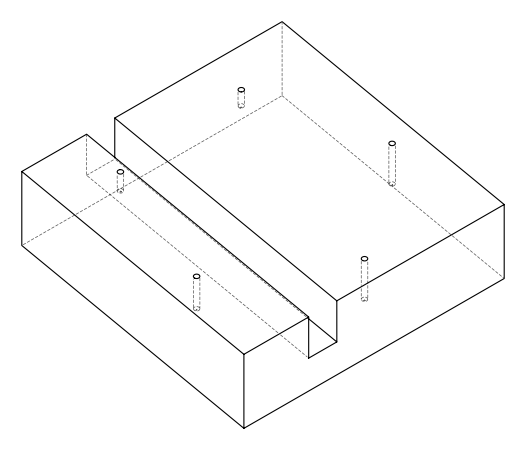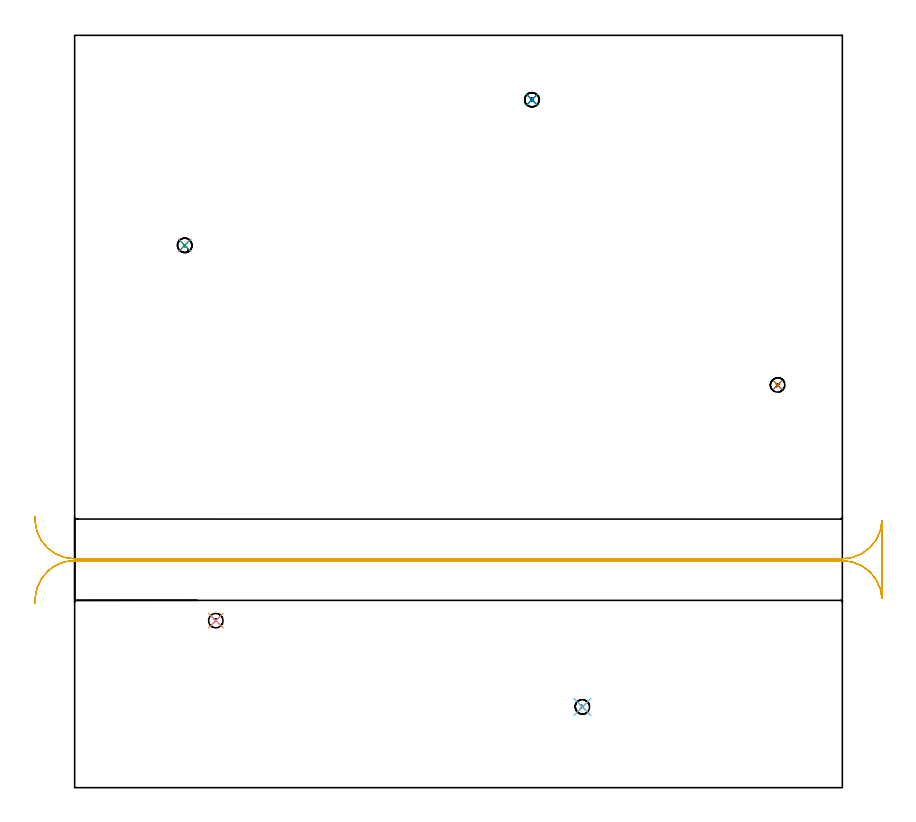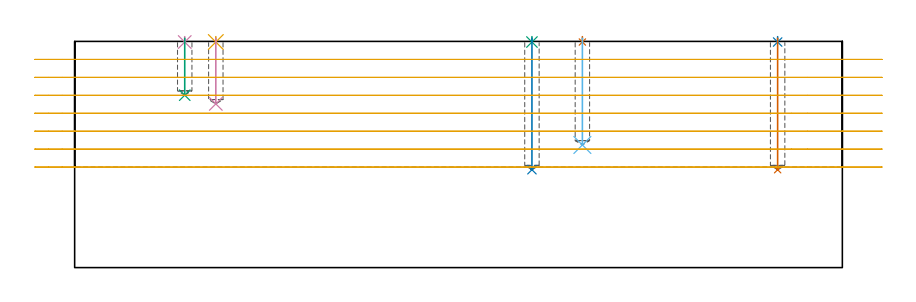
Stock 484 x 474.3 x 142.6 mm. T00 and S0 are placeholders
(PLAN: 11 operations, 2 tool changes, 22.3 min)
(1 SPOT_DRILL | STEP1POCKET | NXT0321_9005460120000 | 0.03 min | 1 mm3)
(2 SPOT_DRILL_1 | STEP1POCKET_1 | NXT0321_9005460120000 | 0.03 min | 1 mm3)
(3 SPOT_DRILL_2 | STEP1POCKET_2 | NXT0321_9005460120000 | 0.03 min | 1 mm3)
(4 SPOT_DRILL_3 | STEP1POCKET_3 | NXT0321_9005460120000 | 0.03 min | 1 mm3)
(5 SPOT_DRILL_4 | STEP1POCKET_4 | NXT0321_9005460120000 | 0.03 min | 0 mm3)
(6 DRILL_BLIND_HOLE_INTO_CENTER | STEP1POCKET | UGT0301_486 | 0.27 min | 4118 mm3)
(7 DRILL_BLIND_HOLE_INTO_CENTER_1 | STEP1POCKET_1 | UGT0301_486 | 0.33 min | 5081 mm3)
(8 DRILL_BLIND_HOLE_INTO_CENTER_2 | STEP1POCKET_2 | UGT0301_486 | 0.33 min | 5106 mm3)
(9 DRILL_BLIND_HOLE_INTO_CENTER_3 | STEP1POCKET_3 | UGT0301_486 | 0.15 min | 2066 mm3)
(10 DRILL_BLIND_HOLE_INTO_CENTER_4 | STEP1POCKET_4 | UGT0301_486 | 0.17 min | 2426 mm3)
(11 MILL_RECTANGULAR_SLOT | SLOT_RECTANGULAR | UGT0201_005 | Follow Part, ap 12.5, ae 75% | 20.91 min | 1963332 mm3)
(TOOL NXT0321_9005460120000 | NC Spot Drill, 142deg, 12mm, Carbide, Uncoated | D12 PA142 FL30 Z2)
(TOOL UGT0301_486 | Carbide Drill 9.1 mm | D9.1 PA118 FL81 Z2)
(TOOL UGT0201_005 | End Mill 50 mm | D50 FL150 Z8)
(OP 1 SPOT_DRILL)
G17 G21 G94 G90
T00 M6
G54
G17 G0 G90 X320.1 Y50.9 S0 M3
G43 Z152.6 H0
G94 G81 G98 Z142.208 F250. R145.6
G80
M5
M2
(OP 2 SPOT_DRILL_1)
G17 G21 G94 G90
T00 M6
G54
G17 G0 G90 X443.2 Y253.9 S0 M3
G43 Z152.6 H0
G94 G81 G98 Z142.208 F250. R145.6
G80
M5
M2
(OP 3 SPOT_DRILL_2)
G17 G21 G94 G90
T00 M6
G54
G17 G0 G90 X288.3 Y433.7 S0 M3
G43 Z152.6 H0
G94 G81 G98 Z142.208 F250. R145.6
G80
M5
M2
(OP 4 SPOT_DRILL_3)
G17 G21 G94 G90
T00 M6
G54
G17 G0 G90 X69.4 Y341.9 S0 M3
G43 Z152.6 H0
G94 G81 G98 Z142.208 F250. R145.6
G80
M5
M2
(OP 5 SPOT_DRILL_4)
G17 G21 G94 G90
T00 M6
G54
G17 G0 G90 X89. Y105.3 S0 M3
G43 Z152.6 H0
G94 G81 G98 Z142.208 F250. R145.6
G80
M5
M2
(OP 6 DRILL_BLIND_HOLE_INTO_CENTER)
G17 G21 G94 G90
T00 M6
G54
G17 G0 G90 X320.1 Y50.9 S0 M3
G43 Z152.6 H0
G94 G81 G98 Z77.3 F250. R144.6
G80
M5
M2
(OP 7 DRILL_BLIND_HOLE_INTO_CENTER_1)
G17 G21 G94 G90
T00 M6
G54
G17 G0 G90 X443.2 Y253.9 S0 M3
G43 Z152.6 H0
G94 G81 G98 Z61.7 F250. R144.6
G80
M5
M2
(OP 8 DRILL_BLIND_HOLE_INTO_CENTER_2)
G17 G21 G94 G90
T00 M6
G54
G17 G0 G90 X288.3 Y433.7 S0 M3
G43 Z152.6 H0
G94 G81 G98 Z61.7 F250. R144.6
G80
M5
M2
(OP 9 DRILL_BLIND_HOLE_INTO_CENTER_3)
G17 G21 G94 G90
T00 M6
G54
G17 G0 G90 X69.4 Y341.9 S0 M3
G43 Z152.6 H0
G94 G81 G98 Z108.7 F250. R144.6
G80
M5
M2
(OP 10 DRILL_BLIND_HOLE_INTO_CENTER_4)
G17 G21 G94 G90
T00 M6
G54
G17 G0 G90 X89. Y105.3 S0 M3
G43 Z152.6 H0
G94 G81 G98 Z103.2 F250. R144.6
G80
M5
M2
(OP 11 MILL_RECTANGULAR_SLOT)
G17 G21 G94 G90
T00 M6
G54
G17 G0 G90 X-25.117 Y116.328 S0 M3
G43 Z152.6 H0
Z131.286
G94 G1 X-24.97 Y119.324 F250.
G2 X-16.518 Y136.865 R25. F500.
X-7.907 Y141.817 R25. F406.
X0. Y143.1 R25. F309.
G1 X451.955
X461.955 F341.
X484. F500.
G2 X508.97 Y119.324 R25.
G1 X509.
Y168.076
X508.97
G2 X484. Y144.3 R25.
G1 X0.
G2 X-24.97 Y168.076 R25.
G1 X-25.117 Y171.072 F250.
G0 Y116.328 Z119.971
G1 X-24.97 Y119.324
G2 X-16.518 Y136.865 R25. F500.
X-7.907 Y141.817 R25. F386.
X0. Y143.1 R25. F298.
G1 X461.955
X484. F500.
G2 X508.97 Y119.324 R25.
G1 X509.
Y168.076
X508.97
G2 X484. Y144.3 R25.
G1 X0.
G2 X-24.97 Y168.076 R25.
G1 X-25.117 Y171.072 F250.
G0 Y116.328 Z108.657
G1 X-24.97 Y119.324
G2 X-16.518 Y136.865 R25. F500.
X-7.907 Y141.817 R25. F386.
X0. Y143.1 R25. F298.
G1 X461.955
X484. F500.
G2 X508.97 Y119.324 R25.
G1 X509.
Y168.076
X508.97
G2 X484. Y144.3 R25.
G1 X0.
G2 X-24.97 Y168.076 R25.
G1 X-25.117 Y171.072 F250.
G0 Y116.328 Z97.343
G1 X-24.97 Y119.324
G2 X-16.518 Y136.865 R25. F500.
X-7.907 Y141.817 R25. F406.
X0. Y143.1 R25. F309.
G1 X451.955
X461.955 F341.
X484. F500.
G2 X508.97 Y119.324 R25.
G1 X509.
Y168.076
X508.97
G2 X484. Y144.3 R25.
G1 X0.
G2 X-24.97 Y168.076 R25.
G1 X-25.117 Y171.072 F250.
G0 Y116.328 Z86.029
G1 X-24.97 Y119.324
G2 X-16.518 Y136.865 R25. F500.
X-7.907 Y141.817 R25. F386.
X0. Y143.1 R25. F298.
G1 X461.955
X484. F500.
G2 X508.97 Y119.324 R25.
G1 X509.
Y168.076
X508.97
G2 X484. Y144.3 R25.
G1 X0.
G2 X-24.97 Y168.076 R25.
G1 X-25.117 Y171.072 F250.
G0 Y116.328 Z74.714
G1 X-24.97 Y119.324
G2 X-16.518 Y136.865 R25. F500.
X-7.907 Y141.817 R25. F406.
X0. Y143.1 R25. F309.
G1 X451.955
X461.955 F341.
X484. F500.
G2 X508.97 Y119.324 R25.
G1 X509.
Y168.076
X508.97
G2 X484. Y144.3 R25.
G1 X0.
G2 X-24.97 Y168.076 R25.
G1 X-25.117 Y171.072 F250.
G0 Y116.328 Z63.4
G1 X-24.97 Y119.324
G2 X-16.518 Y136.865 R25. F500.
X-7.907 Y141.817 R25. F386.
X0. Y143.1 R25. F298.
G1 X461.955
X484. F500.
G2 X508.97 Y119.324 R25.
G1 X509.
Y168.076
X508.97
G2 X484. Y144.3 R25.
G1 X0.
G2 X-24.97 Y168.076 R25.
G1 X-25.117 Y171.072 F250.
G0 Z152.6
M5
M2
